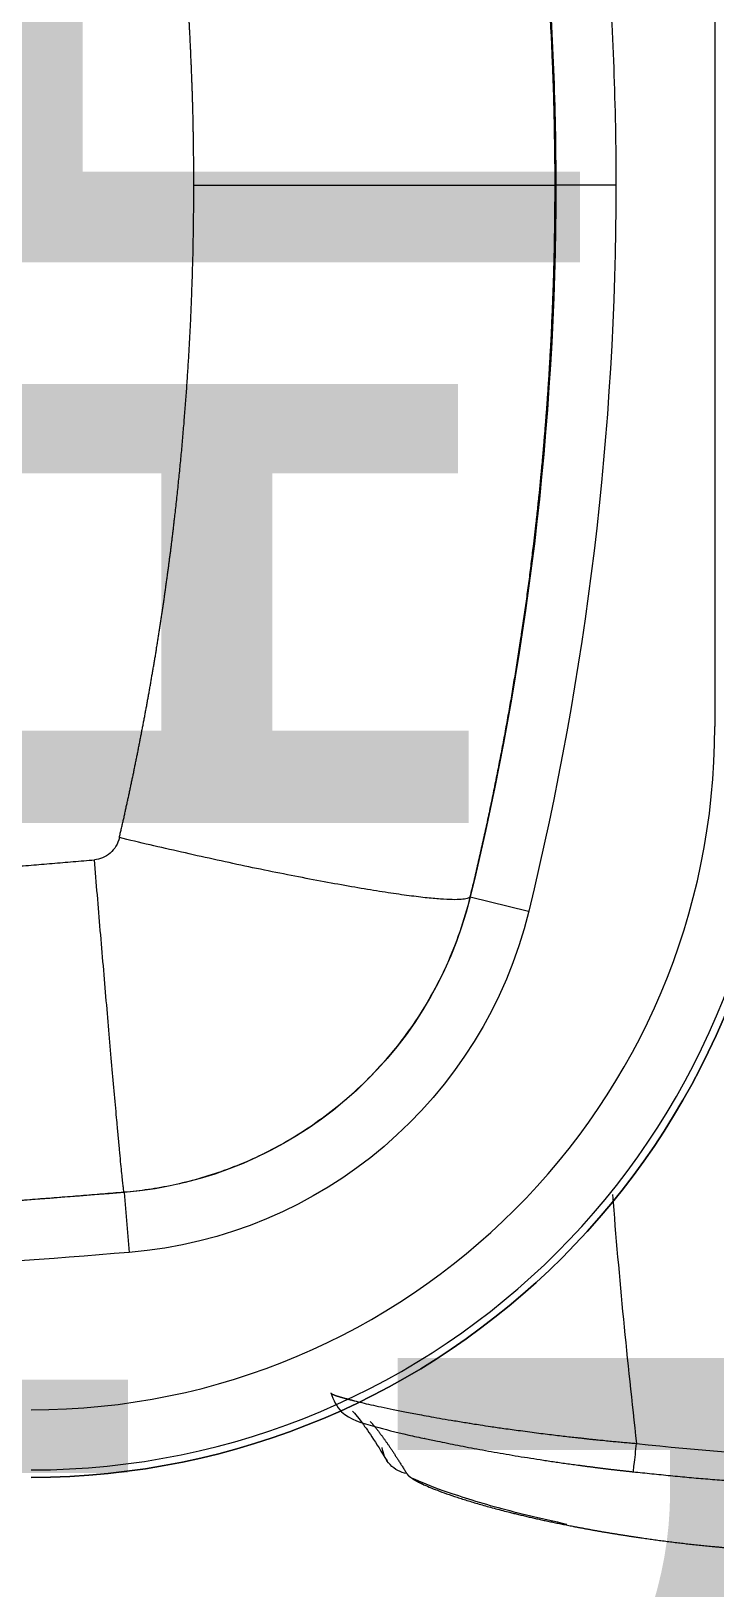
# Model space of a CAD drawing. Header units: millimetres. Extents: x 13235 to 13829, y -4257 to -3417.
# Drawn here: x 13454.03 to 13459.74, y -3526.66 to -3513.66 of the extents above; entities that cross this region are included whole.
import ezdxf

# ---------------------------------------------------------------- set-up
doc = ezdxf.new("R2010")
doc.units = ezdxf.units.MM
doc.header["$LTSCALE"] = 0.1
doc.layers.get('0').update_dxf_attribs({"lineweight": 15})
doc.layers.add('DIM', color=3, linetype='Continuous', lineweight=9)
doc.styles.get("Standard").update_dxf_attribs({"font": 'arial.ttf'})

msp = doc.modelspace()

# ---------------------------------------------------------------- linework, layer by layer
at = {"linetype": 'Continuous', "lineweight": 13, "extrusion": (-1.22465e-16, -1, 0)}
for p, q in [((13459.741, -3512.909), (13459.741, -3519.469)), ((13458.915, -3514.946), (13458.413, -3514.946)), ((13457.696, -3520.892), (13457.698, -3520.892)), ((13457.698, -3520.892), (13458.186, -3521.011)), ((13454.808, -3523.359), (13454.809, -3523.361)), ((13454.809, -3523.361), (13454.85, -3523.861))]:
    msp.add_line(p, q, dxfattribs=at)
at = {"linetype": 'Continuous', "lineweight": 18, "extrusion": (0, 0, -1)}
for centre, radius, start, end in [((-13433.305, -3514.946), 25.108, 175.5891, 180), ((-13433.305, -3514.946), 25.61, 175.6146, 180), ((-13433.305, -3514.946), 25.108, 180, 193.6983), ((-13433.305, -3514.946), 25.61, 180, 193.6984), ((-13454.542, -3520.123), 3.249, 193.6983, 265.2857), ((-13454.542, -3520.123), 3.752, 193.6988, 265.285)]:
    msp.add_arc(centre, radius, start, end, dxfattribs=at)
at = {"linetype": 'Continuous', "lineweight": 13, "extrusion": (0, 0, -1)}
for centre, radius, start, end in [((-13454.033, -3519.469), 6.272, 180, 270), ((-13444.485, -3398.178), 125.608, 265.28568, 268.92226), ((-13444.485, -3398.178), 126.11, 265.28566, 268.92653)]:
    msp.add_arc(centre, radius, start, end, dxfattribs=at)
at = {"linetype": 'Continuous', "lineweight": 18}
for radius, end in [(6.272, 0), (5.708, 360)]:
    msp.add_arc((13454.033, -3519.469), radius, 270, end, dxfattribs=at)
at = {"linetype": 'Continuous', "lineweight": 13}
msp.add_arc((13454.033, -3519.469), 6.21, 270, 0, dxfattribs=at)
for points, knots in [([(13455.391, -3514.946), (13455.391, -3514.934), (13455.391, -3514.909), (13455.391, -3514.873), (13455.391, -3514.836), (13455.39, -3514.799), (13455.39, -3514.763), (13455.39, -3514.726), (13455.389, -3514.689), (13455.389, -3514.652), (13455.389, -3514.616), (13455.388, -3514.579), (13455.387, -3514.542), (13455.387, -3514.506), (13455.386, -3514.469), (13455.385, -3514.432), (13455.385, -3514.396), (13455.384, -3514.359), (13455.383, -3514.322), (13455.382, -3514.285), (13455.381, -3514.249), (13455.38, -3514.212), (13455.379, -3514.175), (13455.377, -3514.139), (13455.376, -3514.102), (13455.375, -3514.065), (13455.373, -3514.029), (13455.372, -3513.992), (13455.371, -3513.955), (13455.369, -3513.919), (13455.367, -3513.882), (13455.366, -3513.846), (13455.364, -3513.809), (13455.362, -3513.772), (13455.361, -3513.736), (13455.359, -3513.699), (13455.357, -3513.662), (13455.355, -3513.626), (13455.353, -3513.589), (13455.351, -3513.553), (13455.349, -3513.516), (13455.346, -3513.479), (13455.344, -3513.443), (13455.342, -3513.406), (13455.339, -3513.37), (13455.337, -3513.333), (13455.335, -3513.296), (13455.332, -3513.26), (13455.329, -3513.223), (13455.327, -3513.187), (13455.324, -3513.15), (13455.321, -3513.114), (13455.319, -3513.077), (13455.316, -3513.04), (13455.313, -3513.004), (13455.31, -3512.967), (13455.308, -3512.941), (13455.307, -3512.927), (13455.306, -3512.926)], [0, 0, 0, 0, 0.018158, 0.036315, 0.054471, 0.072625, 0.090777, 0.108928, 0.127078, 0.145227, 0.163374, 0.18152, 0.199665, 0.217808, 0.235951, 0.254093, 0.272233, 0.290373, 0.308511, 0.326649, 0.344786, 0.362922, 0.381058, 0.399192, 0.417326, 0.43546, 0.453592, 0.471724, 0.489856, 0.507987, 0.526118, 0.544248, 0.562378, 0.580508, 0.598638, 0.616767, 0.634896, 0.653025, 0.671154, 0.689283, 0.707411, 0.72554, 0.743669, 0.761798, 0.779927, 0.798057, 0.816186, 0.834316, 0.852446, 0.870577, 0.888708, 0.906839, 0.924971, 0.943104, 0.961237, 0.97937, 0.997505, 1, 1, 1, 1]), ([(13458.33, -3513.015), (13458.332, -3513.034), (13458.335, -3513.079), (13458.34, -3513.149), (13458.345, -3513.224), (13458.35, -3513.299), (13458.355, -3513.374), (13458.36, -3513.449), (13458.364, -3513.524), (13458.368, -3513.599), (13458.372, -3513.674), (13458.376, -3513.748), (13458.379, -3513.823), (13458.382, -3513.898), (13458.385, -3513.973), (13458.388, -3514.048), (13458.391, -3514.123), (13458.393, -3514.198), (13458.395, -3514.273), (13458.397, -3514.348), (13458.399, -3514.423), (13458.4, -3514.497), (13458.401, -3514.572), (13458.402, -3514.647), (13458.403, -3514.722), (13458.404, -3514.797), (13458.404, -3514.872), (13458.404, -3514.921), (13458.404, -3514.946)], [0, 0, 0, 0, 0.030847, 0.069707, 0.108559, 0.147403, 0.186239, 0.225066, 0.263886, 0.302699, 0.341503, 0.380299, 0.419088, 0.457869, 0.496642, 0.535407, 0.574165, 0.612915, 0.651657, 0.690392, 0.729119, 0.767839, 0.806551, 0.845256, 0.883953, 0.922643, 0.961325, 1, 1, 1, 1]), ([(13454.769, -3520.396), (13454.772, -3520.384), (13454.777, -3520.36), (13454.785, -3520.325), (13454.794, -3520.289), (13454.802, -3520.253), (13454.81, -3520.218), (13454.818, -3520.182), (13454.825, -3520.146), (13454.833, -3520.11), (13454.841, -3520.075), (13454.849, -3520.039), (13454.857, -3520.003), (13454.864, -3519.967), (13454.872, -3519.931), (13454.879, -3519.896), (13454.887, -3519.86), (13454.894, -3519.824), (13454.901, -3519.788), (13454.909, -3519.752), (13454.916, -3519.716), (13454.923, -3519.681), (13454.93, -3519.645), (13454.937, -3519.609), (13454.944, -3519.573), (13454.951, -3519.537), (13454.958, -3519.501), (13454.965, -3519.465), (13454.972, -3519.429), (13454.979, -3519.393), (13454.985, -3519.357), (13454.992, -3519.321), (13454.999, -3519.285), (13455.005, -3519.249), (13455.012, -3519.213), (13455.018, -3519.177), (13455.025, -3519.141), (13455.031, -3519.105), (13455.037, -3519.069), (13455.043, -3519.033), (13455.049, -3518.997), (13455.056, -3518.961), (13455.062, -3518.925), (13455.068, -3518.889), (13455.074, -3518.853), (13455.079, -3518.817), (13455.085, -3518.78), (13455.091, -3518.744), (13455.097, -3518.708), (13455.102, -3518.672), (13455.108, -3518.636), (13455.114, -3518.6), (13455.119, -3518.563), (13455.125, -3518.527), (13455.13, -3518.491), (13455.135, -3518.455), (13455.141, -3518.419), (13455.146, -3518.382), (13455.151, -3518.346), (13455.156, -3518.31), (13455.161, -3518.274), (13455.166, -3518.237), (13455.171, -3518.201), (13455.176, -3518.165), (13455.181, -3518.128), (13455.186, -3518.092), (13455.19, -3518.056), (13455.195, -3518.02), (13455.2, -3517.983), (13455.204, -3517.947), (13455.209, -3517.91), (13455.213, -3517.874), (13455.218, -3517.838), (13455.222, -3517.801), (13455.226, -3517.765), (13455.23, -3517.729), (13455.236, -3517.681), (13455.242, -3517.624), (13455.25, -3517.555), (13455.257, -3517.487), (13455.264, -3517.418), (13455.271, -3517.35), (13455.278, -3517.281), (13455.285, -3517.213), (13455.291, -3517.144), (13455.297, -3517.076), (13455.303, -3517.007), (13455.309, -3516.939), (13455.314, -3516.87), (13455.32, -3516.802), (13455.325, -3516.733), (13455.33, -3516.665), (13455.335, -3516.596), (13455.339, -3516.527), (13455.344, -3516.459), (13455.348, -3516.39), (13455.352, -3516.322), (13455.356, -3516.253), (13455.359, -3516.184), (13455.363, -3516.116), (13455.366, -3516.047), (13455.369, -3515.978), (13455.372, -3515.909), (13455.374, -3515.841), (13455.377, -3515.772), (13455.379, -3515.703), (13455.381, -3515.634), (13455.383, -3515.566), (13455.385, -3515.497), (13455.386, -3515.428), (13455.387, -3515.359), (13455.388, -3515.29), (13455.389, -3515.222), (13455.39, -3515.153), (13455.39, -3515.084), (13455.391, -3515.015), (13455.391, -3514.969), (13455.391, -3514.946)], [0, 0, 0, 0, 0.006672, 0.013344, 0.020015, 0.026685, 0.033355, 0.040025, 0.046693, 0.053362, 0.060029, 0.066697, 0.073363, 0.08003, 0.086695, 0.093361, 0.100026, 0.10669, 0.113354, 0.120018, 0.126682, 0.133345, 0.140007, 0.14667, 0.153332, 0.159994, 0.166655, 0.173316, 0.179978, 0.186638, 0.193299, 0.199959, 0.20662, 0.21328, 0.21994, 0.226599, 0.233259, 0.239919, 0.246578, 0.253237, 0.259897, 0.266556, 0.273215, 0.279875, 0.286534, 0.293193, 0.299852, 0.306512, 0.313171, 0.319831, 0.32649, 0.33315, 0.33981, 0.34647, 0.35313, 0.35979, 0.366451, 0.373111, 0.379772, 0.386433, 0.393095, 0.399756, 0.406418, 0.41308, 0.419743, 0.426406, 0.433069, 0.439732, 0.446396, 0.453061, 0.459725, 0.46639, 0.473056, 0.479722, 0.486388, 0.493055, 0.499722, 0.512243, 0.524761, 0.537278, 0.549793, 0.562306, 0.574817, 0.587327, 0.599836, 0.612344, 0.62485, 0.637355, 0.649859, 0.662363, 0.674866, 0.687368, 0.699869, 0.71237, 0.724871, 0.737371, 0.749871, 0.762372, 0.774872, 0.787372, 0.799873, 0.812374, 0.824875, 0.837377, 0.84988, 0.862383, 0.874888, 0.887393, 0.899899, 0.912407, 0.924915, 0.937426, 0.949937, 0.96245, 0.974965, 0.987482, 1, 1, 1, 1]), ([(13455.391, -3514.946), (13455.478, -3514.946), (13455.567, -3514.946), (13455.747, -3514.946), (13455.838, -3514.946), (13456.021, -3514.946), (13456.113, -3514.946), (13456.296, -3514.946), (13456.388, -3514.946), (13456.57, -3514.946), (13456.66, -3514.946), (13456.837, -3514.946), (13456.924, -3514.946), (13457.094, -3514.946), (13457.176, -3514.946), (13457.336, -3514.946), (13457.412, -3514.946), (13457.558, -3514.946), (13457.628, -3514.946), (13457.758, -3514.946), (13457.82, -3514.946), (13457.933, -3514.946), (13457.986, -3514.946), (13458.081, -3514.946), (13458.124, -3514.946), (13458.201, -3514.946), (13458.235, -3514.946), (13458.293, -3514.946), (13458.317, -3514.946), (13458.356, -3514.946), (13458.372, -3514.946), (13458.394, -3514.946), (13458.401, -3514.946), (13458.404, -3514.946)], [0, 0, 0, 0, 0.0625, 0.0625, 0.125, 0.125, 0.1875, 0.1875, 0.25, 0.25, 0.3125, 0.3125, 0.375, 0.375, 0.4375, 0.4375, 0.5, 0.5, 0.5625, 0.5625, 0.625, 0.625, 0.6875, 0.6875, 0.75, 0.75, 0.8125, 0.8125, 0.875, 0.875, 0.9375, 0.9375, 1, 1, 1, 1]), ([(13458.404, -3514.946), (13458.404, -3514.96), (13458.404, -3514.986), (13458.404, -3515.026), (13458.404, -3515.066), (13458.403, -3515.106), (13458.403, -3515.146), (13458.403, -3515.186), (13458.402, -3515.226), (13458.402, -3515.265), (13458.401, -3515.305), (13458.401, -3515.345), (13458.4, -3515.385), (13458.399, -3515.425), (13458.399, -3515.465), (13458.398, -3515.505), (13458.397, -3515.545), (13458.396, -3515.585), (13458.395, -3515.625), (13458.394, -3515.665), (13458.393, -3515.705), (13458.391, -3515.745), (13458.39, -3515.785), (13458.389, -3515.824), (13458.387, -3515.864), (13458.386, -3515.904), (13458.384, -3515.944), (13458.383, -3515.984), (13458.381, -3516.024), (13458.379, -3516.064), (13458.377, -3516.104), (13458.376, -3516.144), (13458.374, -3516.184), (13458.372, -3516.224), (13458.37, -3516.264), (13458.368, -3516.304), (13458.365, -3516.344), (13458.363, -3516.384), (13458.361, -3516.424), (13458.358, -3516.464), (13458.356, -3516.504), (13458.354, -3516.544), (13458.351, -3516.584), (13458.348, -3516.624), (13458.346, -3516.664), (13458.343, -3516.704), (13458.34, -3516.744), (13458.337, -3516.784), (13458.334, -3516.823), (13458.331, -3516.863), (13458.328, -3516.903), (13458.325, -3516.943), (13458.322, -3516.983), (13458.319, -3517.023), (13458.315, -3517.063), (13458.312, -3517.103), (13458.309, -3517.143), (13458.305, -3517.183), (13458.301, -3517.223), (13458.298, -3517.263), (13458.294, -3517.303), (13458.29, -3517.343), (13458.286, -3517.383), (13458.283, -3517.423), (13458.279, -3517.463), (13458.275, -3517.503), (13458.271, -3517.543), (13458.266, -3517.583), (13458.262, -3517.623), (13458.258, -3517.662), (13458.254, -3517.702), (13458.249, -3517.742), (13458.245, -3517.782), (13458.24, -3517.822), (13458.236, -3517.862), (13458.231, -3517.902), (13458.225, -3517.953), (13458.217, -3518.015), (13458.208, -3518.089), (13458.199, -3518.162), (13458.19, -3518.236), (13458.18, -3518.309), (13458.17, -3518.383), (13458.16, -3518.456), (13458.149, -3518.53), (13458.139, -3518.603), (13458.128, -3518.677), (13458.117, -3518.751), (13458.105, -3518.824), (13458.094, -3518.898), (13458.082, -3518.972), (13458.07, -3519.045), (13458.058, -3519.119), (13458.046, -3519.193), (13458.033, -3519.267), (13458.02, -3519.34), (13458.007, -3519.414), (13457.994, -3519.488), (13457.98, -3519.562), (13457.966, -3519.636), (13457.952, -3519.709), (13457.938, -3519.783), (13457.923, -3519.857), (13457.909, -3519.931), (13457.894, -3520.005), (13457.879, -3520.079), (13457.863, -3520.153), (13457.848, -3520.226), (13457.832, -3520.3), (13457.816, -3520.374), (13457.799, -3520.448), (13457.783, -3520.522), (13457.766, -3520.596), (13457.749, -3520.67), (13457.732, -3520.744), (13457.714, -3520.818), (13457.702, -3520.867), (13457.696, -3520.892)], [0, 0, 0, 0, 0.006641, 0.013283, 0.019925, 0.026569, 0.033212, 0.039857, 0.046502, 0.053148, 0.059795, 0.066442, 0.07309, 0.079739, 0.086388, 0.093038, 0.099689, 0.106341, 0.112993, 0.119646, 0.126299, 0.132954, 0.139609, 0.146265, 0.152921, 0.159578, 0.166236, 0.172895, 0.179554, 0.186214, 0.192875, 0.199537, 0.206199, 0.212862, 0.219526, 0.22619, 0.232855, 0.239521, 0.246188, 0.252855, 0.259523, 0.266192, 0.272862, 0.279532, 0.286203, 0.292875, 0.299547, 0.306221, 0.312895, 0.319569, 0.326245, 0.332921, 0.339598, 0.346276, 0.352955, 0.359634, 0.366314, 0.372995, 0.379676, 0.386359, 0.393042, 0.399726, 0.40641, 0.413096, 0.419782, 0.426469, 0.433156, 0.439845, 0.446534, 0.453224, 0.459915, 0.466607, 0.473299, 0.479992, 0.486686, 0.493381, 0.500076, 0.512393, 0.52472, 0.537055, 0.5494, 0.561754, 0.574117, 0.586489, 0.598871, 0.611261, 0.623661, 0.636071, 0.648489, 0.660917, 0.673354, 0.6858, 0.698256, 0.710721, 0.723195, 0.735679, 0.748171, 0.760674, 0.773185, 0.785706, 0.798236, 0.810776, 0.823325, 0.835883, 0.848451, 0.861028, 0.873615, 0.886211, 0.898816, 0.911431, 0.924056, 0.936689, 0.949333, 0.961985, 0.974647, 0.987319, 1, 1, 1, 1]), ([(13457.696, -3520.892), (13457.692, -3520.897), (13457.684, -3520.901), (13457.66, -3520.908), (13457.644, -3520.911), (13457.603, -3520.914), (13457.578, -3520.915), (13457.52, -3520.914), (13457.487, -3520.912), (13457.411, -3520.907), (13457.368, -3520.903), (13457.274, -3520.893), (13457.223, -3520.886), (13457.112, -3520.871), (13457.052, -3520.863), (13456.925, -3520.843), (13456.858, -3520.832), (13456.717, -3520.808), (13456.642, -3520.795), (13456.489, -3520.767), (13456.409, -3520.752), (13456.246, -3520.721), (13456.162, -3520.704), (13455.991, -3520.67), (13455.904, -3520.652), (13455.729, -3520.615), (13455.641, -3520.596), (13455.464, -3520.557), (13455.375, -3520.537), (13455.199, -3520.497), (13455.112, -3520.477), (13454.939, -3520.437), (13454.853, -3520.416), (13454.769, -3520.396)], [0, 0, 0, 0, 0.0625, 0.0625, 0.125, 0.125, 0.1875, 0.1875, 0.25, 0.25, 0.3125, 0.3125, 0.375, 0.375, 0.4375, 0.4375, 0.5, 0.5, 0.5625, 0.5625, 0.625, 0.625, 0.6875, 0.6875, 0.75, 0.75, 0.8125, 0.8125, 0.875, 0.875, 0.9375, 0.9375, 1, 1, 1, 1]), ([(13451.03, -3520.832), (13451.06, -3520.831), (13451.119, -3520.827), (13451.207, -3520.822), (13451.295, -3520.817), (13451.384, -3520.812), (13451.472, -3520.807), (13451.56, -3520.802), (13451.649, -3520.796), (13451.737, -3520.791), (13451.825, -3520.785), (13451.914, -3520.78), (13452.002, -3520.774), (13452.09, -3520.768), (13452.179, -3520.763), (13452.267, -3520.757), (13452.355, -3520.751), (13452.443, -3520.745), (13452.532, -3520.739), (13452.62, -3520.733), (13452.708, -3520.727), (13452.797, -3520.72), (13452.885, -3520.714), (13452.973, -3520.708), (13453.061, -3520.701), (13453.15, -3520.695), (13453.238, -3520.688), (13453.326, -3520.682), (13453.414, -3520.675), (13453.502, -3520.668), (13453.591, -3520.661), (13453.679, -3520.654), (13453.767, -3520.648), (13453.855, -3520.64), (13453.944, -3520.633), (13454.032, -3520.626), (13454.12, -3520.619), (13454.208, -3520.612), (13454.296, -3520.604), (13454.384, -3520.597), (13454.473, -3520.589), (13454.531, -3520.584), (13454.561, -3520.582)], [0, 0, 0, 0, 0.025001, 0.050002, 0.075003, 0.100004, 0.125004, 0.150004, 0.175004, 0.200004, 0.225004, 0.250003, 0.275003, 0.300002, 0.325001, 0.350001, 0.375, 0.399999, 0.424998, 0.449997, 0.474996, 0.499995, 0.524994, 0.549993, 0.574992, 0.599992, 0.624991, 0.64999, 0.67499, 0.699989, 0.724989, 0.749989, 0.774989, 0.799989, 0.82499, 0.849991, 0.874992, 0.899993, 0.924994, 0.949996, 0.974998, 1, 1, 1, 1]), ([(13457.696, -3520.892), (13457.672, -3520.991), (13457.644, -3521.088), (13457.579, -3521.277), (13457.542, -3521.369), (13457.462, -3521.547), (13457.418, -3521.633), (13457.324, -3521.8), (13457.274, -3521.88), (13457.169, -3522.034), (13457.113, -3522.108), (13456.998, -3522.249), (13456.938, -3522.316), (13456.815, -3522.444), (13456.751, -3522.504), (13456.621, -3522.619), (13456.554, -3522.673), (13456.419, -3522.774), (13456.35, -3522.822), (13456.211, -3522.91), (13456.14, -3522.951), (13455.999, -3523.026), (13455.928, -3523.061), (13455.785, -3523.124), (13455.714, -3523.152), (13455.571, -3523.204), (13455.5, -3523.226), (13455.359, -3523.267), (13455.288, -3523.284), (13455.149, -3523.314), (13455.01, -3523.339), (13454.875, -3523.354), (13454.808, -3523.359)], [0, 0, 0, 0, 0.0625, 0.0625, 0.125, 0.125, 0.1875, 0.1875, 0.25, 0.25, 0.3125, 0.3125, 0.375, 0.375, 0.4375, 0.4375, 0.5, 0.5, 0.5625, 0.5625, 0.625, 0.625, 0.6875, 0.6875, 0.75, 0.75, 0.8125, 0.8125, 0.875, 0.875, 0.9375, 1, 1, 1, 1]), ([(13454.808, -3523.359), (13454.778, -3523.362), (13454.718, -3523.367), (13454.628, -3523.374), (13454.538, -3523.381), (13454.448, -3523.389), (13454.359, -3523.396), (13454.269, -3523.403), (13454.179, -3523.41), (13454.089, -3523.417), (13454, -3523.424), (13453.91, -3523.43), (13453.821, -3523.437), (13453.731, -3523.444), (13453.642, -3523.45), (13453.552, -3523.457), (13453.463, -3523.463), (13453.374, -3523.47), (13453.285, -3523.476), (13453.195, -3523.482), (13453.106, -3523.488), (13453.017, -3523.495), (13452.928, -3523.501), (13452.839, -3523.507), (13452.75, -3523.513), (13452.662, -3523.518), (13452.573, -3523.524), (13452.484, -3523.53), (13452.396, -3523.535), (13452.307, -3523.541), (13452.218, -3523.547), (13452.13, -3523.552), (13452.041, -3523.557), (13451.953, -3523.563), (13451.865, -3523.568), (13451.777, -3523.573), (13451.688, -3523.578), (13451.6, -3523.583), (13451.512, -3523.588), (13451.424, -3523.593), (13451.336, -3523.598), (13451.248, -3523.603), (13451.16, -3523.607), (13451.073, -3523.612), (13450.985, -3523.617), (13450.897, -3523.621), (13450.809, -3523.626), (13450.722, -3523.63), (13450.634, -3523.634), (13450.547, -3523.639), (13450.459, -3523.643), (13450.372, -3523.647), (13450.285, -3523.651), (13450.198, -3523.655), (13450.11, -3523.659), (13450.023, -3523.663), (13449.936, -3523.667), (13449.849, -3523.671), (13449.762, -3523.674), (13449.675, -3523.678), (13449.589, -3523.681), (13449.502, -3523.685), (13449.415, -3523.688), (13449.328, -3523.692), (13449.242, -3523.695), (13449.155, -3523.698), (13449.069, -3523.702), (13448.982, -3523.705), (13448.896, -3523.708), (13448.81, -3523.711), (13448.723, -3523.714), (13448.637, -3523.717), (13448.551, -3523.719), (13448.465, -3523.722), (13448.379, -3523.725), (13448.293, -3523.728), (13448.207, -3523.73), (13448.121, -3523.733), (13448.035, -3523.735), (13447.95, -3523.738), (13447.864, -3523.74), (13447.778, -3523.742), (13447.693, -3523.744), (13447.607, -3523.747), (13447.522, -3523.749), (13447.436, -3523.751), (13447.351, -3523.753), (13447.266, -3523.755), (13447.181, -3523.756), (13447.096, -3523.758), (13447.01, -3523.76), (13446.928, -3523.762), (13446.874, -3523.763), (13446.848, -3523.763)], [0, 0, 0, 0, 0.011338, 0.022669, 0.033993, 0.045308, 0.056617, 0.067917, 0.079211, 0.090496, 0.101774, 0.113045, 0.124308, 0.135564, 0.146812, 0.158052, 0.169286, 0.180511, 0.191729, 0.202939, 0.214142, 0.225338, 0.236526, 0.247706, 0.258879, 0.270044, 0.281202, 0.292352, 0.303495, 0.31463, 0.325758, 0.336878, 0.347991, 0.359096, 0.370193, 0.381283, 0.392366, 0.403441, 0.414508, 0.425568, 0.436621, 0.447666, 0.458703, 0.469733, 0.480755, 0.49177, 0.502778, 0.513777, 0.52477, 0.535754, 0.546731, 0.557701, 0.568663, 0.579618, 0.590565, 0.601505, 0.612437, 0.623361, 0.634278, 0.645188, 0.65609, 0.666984, 0.677871, 0.68875, 0.699622, 0.710487, 0.721343, 0.732193, 0.743034, 0.753869, 0.764695, 0.775515, 0.786326, 0.79713, 0.807927, 0.818716, 0.829498, 0.840272, 0.851038, 0.861797, 0.872549, 0.883293, 0.894029, 0.904758, 0.91548, 0.926193, 0.9369, 0.947599, 0.95829, 0.968974, 0.97965, 0.990319, 1, 1, 1, 1]), ([(13456.535, -3525.035), (13456.535, -3525.035), (13456.535, -3525.035), (13456.535, -3525.035), (13456.535, -3525.036), (13456.535, -3525.036), (13456.536, -3525.037), (13456.536, -3525.037), (13456.536, -3525.037), (13456.536, -3525.038), (13456.537, -3525.038), (13456.537, -3525.039), (13456.538, -3525.039), (13456.538, -3525.04), (13456.539, -3525.04), (13456.539, -3525.041), (13456.54, -3525.041), (13456.541, -3525.042), (13456.542, -3525.042), (13456.543, -3525.043), (13456.544, -3525.043), (13456.545, -3525.044), (13456.546, -3525.044), (13456.547, -3525.045), (13456.548, -3525.046), (13456.549, -3525.046), (13456.55, -3525.047), (13456.552, -3525.047), (13456.553, -3525.048), (13456.555, -3525.049), (13456.556, -3525.049), (13456.558, -3525.05), (13456.559, -3525.051), (13456.561, -3525.051), (13456.563, -3525.052), (13456.564, -3525.053), (13456.566, -3525.053), (13456.568, -3525.054), (13456.57, -3525.055), (13456.572, -3525.056), (13456.574, -3525.056), (13456.576, -3525.057), (13456.578, -3525.058), (13456.581, -3525.059), (13456.583, -3525.059), (13456.585, -3525.06), (13456.588, -3525.061), (13456.59, -3525.062), (13456.593, -3525.063), (13456.595, -3525.064), (13456.598, -3525.064), (13456.601, -3525.065), (13456.603, -3525.066), (13456.606, -3525.067), (13456.609, -3525.068), (13456.612, -3525.069), (13456.615, -3525.07), (13456.618, -3525.071), (13456.621, -3525.072), (13456.624, -3525.072), (13456.628, -3525.073), (13456.631, -3525.074), (13456.634, -3525.075), (13456.638, -3525.076), (13456.641, -3525.077), (13456.645, -3525.078), (13456.648, -3525.079), (13456.652, -3525.08), (13456.655, -3525.081), (13456.659, -3525.082), (13456.663, -3525.083), (13456.667, -3525.084), (13456.671, -3525.085), (13456.675, -3525.086), (13456.679, -3525.088), (13456.683, -3525.089), (13456.687, -3525.09), (13456.691, -3525.091), (13456.695, -3525.092), (13456.7, -3525.093), (13456.704, -3525.094), (13456.709, -3525.095), (13456.713, -3525.096), (13456.718, -3525.098), (13456.722, -3525.099), (13456.727, -3525.1), (13456.75, -3525.106), (13456.794, -3525.117), (13456.869, -3525.134), (13456.955, -3525.153), (13457.055, -3525.174), (13457.167, -3525.196), (13457.274, -3525.216), (13457.375, -3525.235), (13457.466, -3525.251), (13457.568, -3525.268), (13457.654, -3525.282), (13457.726, -3525.294), (13457.79, -3525.304), (13457.876, -3525.317), (13457.987, -3525.333), (13458.097, -3525.348), (13458.194, -3525.361), (13458.27, -3525.371), (13458.341, -3525.38), (13458.41, -3525.388), (13458.474, -3525.396), (13458.534, -3525.403), (13458.583, -3525.408), (13458.622, -3525.412), (13458.651, -3525.415), (13458.68, -3525.419), (13458.709, -3525.422), (13458.738, -3525.425), (13458.766, -3525.428), (13458.794, -3525.43), (13458.822, -3525.433), (13458.85, -3525.436), (13458.877, -3525.439), (13458.904, -3525.441), (13458.931, -3525.444), (13458.958, -3525.446), (13458.984, -3525.449), (13459.01, -3525.451), (13459.036, -3525.453), (13459.061, -3525.455), (13459.078, -3525.457), (13459.087, -3525.458)], [0, 0, 0, 0, 0.002837, 0.005677, 0.00852, 0.011367, 0.014217, 0.017071, 0.019927, 0.022787, 0.025651, 0.028517, 0.031387, 0.034259, 0.037135, 0.040014, 0.042896, 0.045781, 0.048669, 0.05156, 0.054454, 0.057351, 0.06025, 0.063153, 0.066058, 0.068967, 0.071878, 0.074791, 0.077708, 0.080627, 0.083549, 0.086474, 0.089401, 0.092331, 0.095264, 0.098199, 0.101137, 0.104078, 0.107021, 0.109967, 0.112915, 0.115866, 0.118819, 0.121775, 0.124733, 0.127694, 0.130657, 0.133623, 0.136591, 0.139561, 0.142533, 0.145507, 0.148484, 0.151463, 0.154444, 0.157426, 0.160411, 0.163398, 0.166387, 0.169377, 0.17237, 0.175364, 0.17836, 0.181358, 0.184357, 0.187359, 0.190362, 0.193366, 0.196372, 0.19938, 0.20239, 0.205401, 0.208413, 0.211427, 0.214442, 0.217459, 0.220478, 0.223497, 0.226519, 0.229541, 0.232565, 0.23559, 0.238617, 0.241644, 0.244673, 0.247704, 0.250735, 0.288501, 0.327878, 0.368836, 0.411333, 0.4553, 0.500648, 0.528714, 0.55891, 0.591191, 0.625496, 0.637569, 0.65615, 0.681164, 0.712494, 0.749957, 0.771267, 0.7914, 0.810372, 0.828199, 0.844896, 0.860478, 0.874961, 0.882534, 0.890031, 0.897454, 0.904802, 0.912075, 0.919274, 0.9264, 0.933452, 0.940432, 0.947338, 0.954172, 0.960934, 0.967624, 0.974242, 0.980788, 0.987263, 0.993667, 1, 1, 1, 1]), ([(13456.864, -3525.275), (13456.866, -3525.277), (13456.869, -3525.28), (13456.874, -3525.285), (13456.879, -3525.291), (13456.884, -3525.296), (13456.889, -3525.302), (13456.894, -3525.308), (13456.899, -3525.315), (13456.905, -3525.321), (13456.91, -3525.328), (13456.916, -3525.335), (13456.921, -3525.342), (13456.927, -3525.349), (13456.933, -3525.356), (13456.938, -3525.364), (13456.944, -3525.372), (13456.95, -3525.38), (13456.956, -3525.388), (13456.963, -3525.396), (13456.969, -3525.405), (13456.975, -3525.414), (13456.982, -3525.423), (13456.988, -3525.432), (13456.995, -3525.441), (13457.001, -3525.451), (13457.008, -3525.461), (13457.015, -3525.47), (13457.022, -3525.481), (13457.029, -3525.491), (13457.036, -3525.501), (13457.043, -3525.512), (13457.05, -3525.523), (13457.058, -3525.534), (13457.065, -3525.545), (13457.072, -3525.557), (13457.08, -3525.569), (13457.088, -3525.58), (13457.095, -3525.592), (13457.103, -3525.605), (13457.111, -3525.617), (13457.119, -3525.63), (13457.127, -3525.642), (13457.135, -3525.655), (13457.144, -3525.669), (13457.152, -3525.682), (13457.16, -3525.695), (13457.166, -3525.705), (13457.169, -3525.709)], [0, 0, 0, 0, 0.021825, 0.043653, 0.065477, 0.087297, 0.109113, 0.130924, 0.152731, 0.174535, 0.196333, 0.218128, 0.239919, 0.261705, 0.283487, 0.305265, 0.327039, 0.348809, 0.370574, 0.392336, 0.414093, 0.435846, 0.457595, 0.47934, 0.501081, 0.522818, 0.54455, 0.566279, 0.588003, 0.609724, 0.63144, 0.653152, 0.67486, 0.696564, 0.718264, 0.73996, 0.761652, 0.78334, 0.805024, 0.826704, 0.84838, 0.870052, 0.89172, 0.913384, 0.935044, 0.9567, 0.978352, 1, 1, 1, 1]), ([(13457.169, -3525.709), (13457.144, -3525.705), (13457.094, -3525.689), (13457.026, -3525.638), (13456.979, -3525.568), (13456.966, -3525.516), (13456.964, -3525.492)], [0, 0, 0, 0, 0.250041, 0.500026, 0.750011, 1, 1, 1, 1])]:
    msp.add_open_spline(points, degree=3, knots=knots, dxfattribs=at)
at = {"linetype": 'Continuous', "lineweight": 18}
for points in [[(13454.769, -3520.396), (13454.763, -3520.422), (13454.744, -3520.469), (13454.695, -3520.529), (13454.63, -3520.568), (13454.585, -3520.58), (13454.561, -3520.582)], [(13459.06, -3525.697), (13459.06, -3525.699), (13459.061, -3525.691), (13459.067, -3525.638), (13459.077, -3525.551), (13459.084, -3525.487), (13459.087, -3525.458)], [(13459.087, -3525.458), (13460.118, -3525.569), (13462.18, -3525.678), (13464.242, -3525.569), (13465.273, -3525.458)]]:
    msp.add_open_spline(points, degree=3, dxfattribs=at)
at = {"linetype": 'Continuous', "lineweight": 13}
msp.add_rational_spline([(13454.808, -3523.359), (13454.794, -3523.304), (13454.694, -3522.188), (13454.561, -3520.582)], [0.999999656016, 0.829825479275, 0.829825613382, 1.00000005834], degree=3, dxfattribs=at)
msp.add_open_spline([(13458.886, -3523.379), (13458.941, -3524.075), (13459.008, -3524.767), (13459.087, -3525.458)], degree=3, dxfattribs=at)
at = {"linetype": 'Continuous', "lineweight": 18}
for points, knots in [([(13456.535, -3525.034), (13456.555, -3525.097), (13456.63, -3525.241), (13456.873, -3525.308), (13457.107, -3525.372), (13457.273, -3525.407), (13457.321, -3525.417)], [0, 0, 0, 0, 0.229852, 0.60325, 0.891125, 1, 1, 1, 1]), ([(13456.717, -3525.189), (13456.717, -3525.189), (13456.733, -3525.204), (13456.785, -3525.268), (13456.876, -3525.398), (13456.957, -3525.526), (13457.004, -3525.603)], [0, 0, 0, 0, 0.167198, 0.412689, 0.696573, 1, 1, 1, 1]), ([(13459.06, -3525.697), (13459.056, -3525.697), (13459.049, -3525.696), (13459.037, -3525.695), (13459.026, -3525.693), (13459.015, -3525.692), (13459.003, -3525.691), (13458.992, -3525.69), (13458.98, -3525.688), (13458.969, -3525.687), (13458.958, -3525.686), (13458.947, -3525.685), (13458.935, -3525.683), (13458.924, -3525.682), (13458.913, -3525.681), (13458.901, -3525.679), (13458.89, -3525.678), (13458.879, -3525.677), (13458.867, -3525.675), (13458.856, -3525.674), (13458.845, -3525.673), (13458.834, -3525.671), (13458.822, -3525.67), (13458.811, -3525.669), (13458.8, -3525.667), (13458.789, -3525.666), (13458.778, -3525.664), (13458.766, -3525.663), (13458.755, -3525.662), (13458.744, -3525.66), (13458.733, -3525.659), (13458.721, -3525.657), (13458.71, -3525.656), (13458.699, -3525.654), (13458.688, -3525.653), (13458.677, -3525.652), (13458.666, -3525.65), (13458.654, -3525.649), (13458.643, -3525.647), (13458.632, -3525.646), (13458.621, -3525.644), (13458.576, -3525.638), (13458.499, -3525.628), (13458.39, -3525.612), (13458.282, -3525.596), (13458.177, -3525.579), (13458.073, -3525.563), (13457.972, -3525.545), (13457.874, -3525.528), (13457.746, -3525.505), (13457.593, -3525.475), (13457.442, -3525.445), (13457.352, -3525.425), (13457.316, -3525.417), (13457.313, -3525.416)], [0, 0, 0, 0, 0.005774, 0.011546, 0.017316, 0.023082, 0.028847, 0.03461, 0.04037, 0.046129, 0.051886, 0.057641, 0.063395, 0.069148, 0.074899, 0.08065, 0.086399, 0.092147, 0.097895, 0.103642, 0.109389, 0.115136, 0.120882, 0.126628, 0.132374, 0.138121, 0.143868, 0.149615, 0.155363, 0.161111, 0.166861, 0.172611, 0.178363, 0.184115, 0.18987, 0.195625, 0.201382, 0.207141, 0.212902, 0.218665, 0.22443, 0.230197, 0.287835, 0.345298, 0.402712, 0.460205, 0.517578, 0.574727, 0.631779, 0.688863, 0.803536, 0.917573, 0.99392, 1, 1, 1, 1]), ([(13457.169, -3525.709), (13457.169, -3525.71), (13457.17, -3525.711), (13457.171, -3525.712), (13457.172, -3525.713), (13457.173, -3525.715), (13457.174, -3525.716), (13457.175, -3525.718), (13457.177, -3525.719), (13457.178, -3525.721), (13457.179, -3525.722), (13457.181, -3525.724), (13457.182, -3525.725), (13457.184, -3525.727), (13457.186, -3525.728), (13457.187, -3525.73), (13457.189, -3525.732), (13457.191, -3525.733), (13457.193, -3525.735), (13457.195, -3525.736), (13457.197, -3525.738), (13457.199, -3525.74), (13457.202, -3525.741), (13457.204, -3525.743), (13457.206, -3525.745), (13457.209, -3525.746), (13457.211, -3525.748), (13457.214, -3525.75), (13457.216, -3525.751), (13457.219, -3525.753), (13457.222, -3525.755), (13457.225, -3525.757), (13457.227, -3525.759), (13457.23, -3525.76), (13457.233, -3525.762), (13457.236, -3525.764), (13457.24, -3525.766), (13457.243, -3525.768), (13457.246, -3525.769), (13457.249, -3525.771), (13457.253, -3525.773), (13457.256, -3525.775), (13457.26, -3525.777), (13457.263, -3525.779), (13457.267, -3525.781), (13457.271, -3525.783), (13457.275, -3525.784), (13457.278, -3525.786), (13457.282, -3525.788), (13457.286, -3525.79), (13457.29, -3525.792), (13457.295, -3525.794), (13457.315, -3525.804), (13457.355, -3525.822), (13457.423, -3525.849), (13457.5, -3525.878), (13457.587, -3525.907), (13457.682, -3525.937), (13457.785, -3525.968), (13457.896, -3525.999), (13457.982, -3526.021), (13458.035, -3526.035), (13458.054, -3526.039), (13458.073, -3526.044), (13458.093, -3526.049), (13458.112, -3526.054), (13458.132, -3526.058), (13458.152, -3526.063), (13458.172, -3526.068), (13458.192, -3526.072), (13458.212, -3526.077), (13458.232, -3526.082), (13458.253, -3526.086), (13458.273, -3526.091), (13458.294, -3526.096), (13458.315, -3526.1), (13458.336, -3526.105), (13458.357, -3526.109), (13458.379, -3526.114), (13458.4, -3526.118), (13458.422, -3526.123), (13458.444, -3526.127), (13458.466, -3526.132), (13458.488, -3526.136), (13458.51, -3526.141), (13458.533, -3526.145), (13458.548, -3526.148), (13458.555, -3526.15)], [0, 0, 0, 0, 0.004902, 0.009801, 0.014699, 0.019595, 0.024489, 0.029381, 0.034272, 0.039161, 0.044049, 0.048936, 0.053822, 0.058707, 0.063592, 0.068475, 0.073358, 0.078241, 0.083123, 0.088006, 0.092888, 0.09777, 0.102653, 0.107535, 0.112419, 0.117303, 0.122187, 0.127073, 0.131959, 0.136847, 0.141735, 0.146625, 0.151517, 0.15641, 0.161304, 0.166201, 0.1711, 0.176, 0.180903, 0.185808, 0.190715, 0.195625, 0.200538, 0.205454, 0.210372, 0.215294, 0.220218, 0.225146, 0.230077, 0.235012, 0.239951, 0.244893, 0.249839, 0.312056, 0.374198, 0.436498, 0.499188, 0.561632, 0.624039, 0.686626, 0.749608, 0.759251, 0.768887, 0.778516, 0.78814, 0.797759, 0.807374, 0.816986, 0.826596, 0.836203, 0.84581, 0.855416, 0.865023, 0.874631, 0.884242, 0.893855, 0.903471, 0.913092, 0.922718, 0.93235, 0.941989, 0.951635, 0.961288, 0.970951, 0.980624, 0.990306, 1, 1, 1, 1]), ([(13457.209, -3525.744), (13457.28, -3525.777), (13457.479, -3525.858), (13457.911, -3525.994), (13458.294, -3526.085), (13458.504, -3526.131)], [0, 0, 0, 0, 0.28217, 0.642422, 1, 1, 1, 1]), ([(13465.299, -3525.697), (13465.286, -3525.699), (13465.258, -3525.702), (13465.216, -3525.706), (13465.175, -3525.71), (13465.133, -3525.714), (13465.092, -3525.719), (13465.05, -3525.723), (13465.009, -3525.727), (13464.967, -3525.731), (13464.925, -3525.735), (13464.884, -3525.739), (13464.842, -3525.743), (13464.801, -3525.746), (13464.759, -3525.75), (13464.718, -3525.754), (13464.676, -3525.757), (13464.634, -3525.761), (13464.593, -3525.764), (13464.551, -3525.768), (13464.51, -3525.771), (13464.468, -3525.775), (13464.426, -3525.778), (13464.385, -3525.781), (13464.343, -3525.784), (13464.302, -3525.787), (13464.26, -3525.79), (13464.218, -3525.793), (13464.177, -3525.796), (13464.135, -3525.799), (13464.094, -3525.802), (13464.052, -3525.804), (13464.01, -3525.807), (13463.969, -3525.81), (13463.927, -3525.812), (13463.885, -3525.815), (13463.844, -3525.817), (13463.802, -3525.819), (13463.761, -3525.822), (13463.719, -3525.824), (13463.677, -3525.826), (13463.636, -3525.828), (13463.594, -3525.83), (13463.553, -3525.832), (13463.511, -3525.834), (13463.469, -3525.836), (13463.428, -3525.838), (13463.386, -3525.839), (13463.344, -3525.841), (13463.303, -3525.843), (13463.261, -3525.844), (13463.22, -3525.846), (13463.178, -3525.847), (13463.136, -3525.849), (13463.095, -3525.85), (13463.053, -3525.851), (13463.012, -3525.853), (13462.97, -3525.854), (13462.928, -3525.855), (13462.887, -3525.856), (13462.845, -3525.857), (13462.804, -3525.858), (13462.762, -3525.859), (13462.72, -3525.859), (13462.679, -3525.86), (13462.637, -3525.861), (13462.596, -3525.861), (13462.554, -3525.862), (13462.512, -3525.863), (13462.471, -3525.863), (13462.429, -3525.863), (13462.388, -3525.864), (13462.346, -3525.864), (13462.304, -3525.864), (13462.263, -3525.864), (13462.221, -3525.864), (13462.168, -3525.864), (13462.102, -3525.864), (13462.024, -3525.864), (13461.946, -3525.864), (13461.868, -3525.863), (13461.79, -3525.862), (13461.712, -3525.861), (13461.634, -3525.859), (13461.556, -3525.858), (13461.478, -3525.856), (13461.4, -3525.854), (13461.322, -3525.852), (13461.244, -3525.849), (13461.166, -3525.847), (13461.088, -3525.844), (13461.01, -3525.841), (13460.932, -3525.838), (13460.854, -3525.834), (13460.776, -3525.831), (13460.698, -3525.827), (13460.62, -3525.823), (13460.542, -3525.818), (13460.464, -3525.814), (13460.385, -3525.809), (13460.307, -3525.804), (13460.229, -3525.799), (13460.151, -3525.794), (13460.073, -3525.788), (13459.995, -3525.783), (13459.917, -3525.777), (13459.839, -3525.77), (13459.761, -3525.764), (13459.683, -3525.757), (13459.605, -3525.751), (13459.528, -3525.744), (13459.45, -3525.736), (13459.372, -3525.729), (13459.294, -3525.721), (13459.216, -3525.713), (13459.138, -3525.705), (13459.086, -3525.7), (13459.06, -3525.697)], [0, 0, 0, 0, 0.006684, 0.013367, 0.020049, 0.026732, 0.033413, 0.040095, 0.046776, 0.053456, 0.060136, 0.066815, 0.073494, 0.080173, 0.086851, 0.093529, 0.100206, 0.106883, 0.113559, 0.120235, 0.12691, 0.133585, 0.140259, 0.146933, 0.153607, 0.16028, 0.166953, 0.173625, 0.180296, 0.186968, 0.193638, 0.200309, 0.206979, 0.213648, 0.220317, 0.226986, 0.233654, 0.240321, 0.246988, 0.253655, 0.260321, 0.266987, 0.273652, 0.280317, 0.286981, 0.293645, 0.300309, 0.306972, 0.313634, 0.320296, 0.326958, 0.333619, 0.34028, 0.34694, 0.3536, 0.360259, 0.366918, 0.373577, 0.380235, 0.386892, 0.393549, 0.400206, 0.406862, 0.413518, 0.420173, 0.426828, 0.433482, 0.440136, 0.446789, 0.453442, 0.460095, 0.466747, 0.473398, 0.480049, 0.4867, 0.49335, 0.5, 0.512469, 0.524939, 0.537411, 0.549884, 0.562359, 0.574836, 0.587314, 0.599794, 0.612275, 0.624758, 0.637243, 0.649729, 0.662217, 0.674707, 0.687198, 0.699691, 0.712185, 0.724681, 0.737178, 0.749678, 0.762178, 0.774681, 0.787185, 0.799691, 0.812198, 0.824707, 0.837217, 0.849729, 0.862243, 0.874758, 0.887275, 0.899794, 0.912314, 0.924836, 0.937359, 0.949884, 0.962411, 0.974939, 0.987469, 1, 1, 1, 1]), ([(13458.555, -3526.15), (13458.559, -3526.15), (13458.567, -3526.152), (13458.579, -3526.154), (13458.591, -3526.157), (13458.602, -3526.159), (13458.614, -3526.161), (13458.626, -3526.163), (13458.638, -3526.165), (13458.65, -3526.168), (13458.662, -3526.17), (13458.674, -3526.172), (13458.686, -3526.174), (13458.698, -3526.176), (13458.71, -3526.179), (13458.722, -3526.181), (13458.734, -3526.183), (13458.746, -3526.185), (13458.758, -3526.187), (13458.77, -3526.189), (13458.783, -3526.192), (13458.795, -3526.194), (13458.807, -3526.196), (13458.819, -3526.198), (13458.832, -3526.2), (13458.844, -3526.202), (13458.856, -3526.204), (13458.869, -3526.206), (13458.881, -3526.208), (13458.894, -3526.21), (13458.906, -3526.212), (13458.919, -3526.214), (13458.931, -3526.216), (13458.944, -3526.218), (13458.956, -3526.22), (13458.969, -3526.222), (13458.981, -3526.224), (13458.994, -3526.226), (13459.007, -3526.228), (13459.019, -3526.23), (13459.032, -3526.232), (13459.045, -3526.234), (13459.058, -3526.236), (13459.071, -3526.238), (13459.083, -3526.24), (13459.096, -3526.242), (13459.109, -3526.244), (13459.126, -3526.246), (13459.148, -3526.249), (13459.174, -3526.253), (13459.2, -3526.257), (13459.226, -3526.26), (13459.252, -3526.264), (13459.278, -3526.267), (13459.304, -3526.271), (13459.331, -3526.274), (13459.357, -3526.278), (13459.383, -3526.281), (13459.41, -3526.284), (13459.436, -3526.287), (13459.463, -3526.29), (13459.489, -3526.294), (13459.516, -3526.297), (13459.542, -3526.3), (13459.569, -3526.303), (13459.596, -3526.306), (13459.623, -3526.308), (13459.65, -3526.311), (13459.677, -3526.314), (13459.704, -3526.317), (13459.722, -3526.318), (13459.731, -3526.319)], [0, 0, 0, 0, 0.010938, 0.021871, 0.032799, 0.043721, 0.054639, 0.065553, 0.076462, 0.087367, 0.098268, 0.109166, 0.12006, 0.130951, 0.14184, 0.152726, 0.163609, 0.17449, 0.185369, 0.196247, 0.207123, 0.217998, 0.228872, 0.239745, 0.250618, 0.26149, 0.272363, 0.283235, 0.294109, 0.304982, 0.315857, 0.326733, 0.33761, 0.348489, 0.35937, 0.370253, 0.381138, 0.392026, 0.402916, 0.41381, 0.424707, 0.435607, 0.446511, 0.457419, 0.468332, 0.479249, 0.49017, 0.501097, 0.522885, 0.544651, 0.566396, 0.588123, 0.609834, 0.63153, 0.653213, 0.674886, 0.696549, 0.718206, 0.739858, 0.761507, 0.783155, 0.804803, 0.826455, 0.848111, 0.869774, 0.891446, 0.913128, 0.934822, 0.956531, 0.978256, 1, 1, 1, 1]), ([(13459.731, -3526.319), (13459.742, -3526.32), (13459.763, -3526.322), (13459.796, -3526.325), (13459.828, -3526.329), (13459.861, -3526.332), (13459.893, -3526.335), (13459.925, -3526.337), (13459.958, -3526.34), (13459.99, -3526.343), (13460.023, -3526.346), (13460.055, -3526.349), (13460.088, -3526.351), (13460.12, -3526.354), (13460.153, -3526.357), (13460.185, -3526.359), (13460.218, -3526.362), (13460.25, -3526.364), (13460.283, -3526.367), (13460.315, -3526.369), (13460.348, -3526.372), (13460.38, -3526.374), (13460.413, -3526.376), (13460.445, -3526.378), (13460.478, -3526.381), (13460.511, -3526.383), (13460.543, -3526.385), (13460.576, -3526.387), (13460.608, -3526.389), (13460.641, -3526.391), (13460.673, -3526.393), (13460.706, -3526.395), (13460.739, -3526.397), (13460.771, -3526.399), (13460.804, -3526.401), (13460.836, -3526.402), (13460.869, -3526.404), (13460.902, -3526.406), (13460.934, -3526.407), (13460.967, -3526.409), (13460.999, -3526.41), (13461.032, -3526.412), (13461.065, -3526.413), (13461.097, -3526.415), (13461.13, -3526.416), (13461.163, -3526.417), (13461.195, -3526.419), (13461.228, -3526.42), (13461.261, -3526.421), (13461.293, -3526.422), (13461.326, -3526.423), (13461.359, -3526.425), (13461.391, -3526.426), (13461.424, -3526.427), (13461.457, -3526.428), (13461.489, -3526.428), (13461.522, -3526.429), (13461.555, -3526.43), (13461.588, -3526.431), (13461.62, -3526.432), (13461.653, -3526.432), (13461.686, -3526.433), (13461.718, -3526.434), (13461.751, -3526.434), (13461.784, -3526.435), (13461.817, -3526.435), (13461.849, -3526.436), (13461.882, -3526.436), (13461.915, -3526.436), (13461.948, -3526.437), (13461.98, -3526.437), (13462.013, -3526.437), (13462.046, -3526.437), (13462.079, -3526.438), (13462.111, -3526.438), (13462.144, -3526.438), (13462.186, -3526.438), (13462.238, -3526.438), (13462.3, -3526.438), (13462.361, -3526.437), (13462.423, -3526.437), (13462.484, -3526.436), (13462.545, -3526.435), (13462.607, -3526.434), (13462.668, -3526.433), (13462.73, -3526.432), (13462.791, -3526.43), (13462.852, -3526.429), (13462.913, -3526.427), (13462.975, -3526.425), (13463.036, -3526.423), (13463.097, -3526.421), (13463.159, -3526.419), (13463.22, -3526.416), (13463.281, -3526.414), (13463.342, -3526.411), (13463.403, -3526.408), (13463.465, -3526.405), (13463.526, -3526.402), (13463.587, -3526.399), (13463.648, -3526.395), (13463.709, -3526.391), (13463.77, -3526.388), (13463.831, -3526.384), (13463.892, -3526.38), (13463.953, -3526.375), (13464.014, -3526.371), (13464.075, -3526.367), (13464.136, -3526.362), (13464.197, -3526.357), (13464.258, -3526.352), (13464.319, -3526.347), (13464.38, -3526.342), (13464.441, -3526.336), (13464.501, -3526.331), (13464.562, -3526.325), (13464.603, -3526.321), (13464.623, -3526.319)], [0, 0, 0, 0, 0.006669, 0.013338, 0.020006, 0.026674, 0.033342, 0.040009, 0.046676, 0.053342, 0.060008, 0.066674, 0.07334, 0.080005, 0.08667, 0.093334, 0.099999, 0.106663, 0.113327, 0.119991, 0.126655, 0.133319, 0.139982, 0.146645, 0.153308, 0.159971, 0.166634, 0.173297, 0.17996, 0.186623, 0.193286, 0.199948, 0.206611, 0.213274, 0.219937, 0.2266, 0.233263, 0.239926, 0.246589, 0.253252, 0.259915, 0.266579, 0.273242, 0.279906, 0.28657, 0.293234, 0.299899, 0.306563, 0.313228, 0.319893, 0.326558, 0.333224, 0.33989, 0.346556, 0.353223, 0.35989, 0.366557, 0.373225, 0.379893, 0.386561, 0.39323, 0.399899, 0.406569, 0.413239, 0.41991, 0.426581, 0.433253, 0.439925, 0.446597, 0.453271, 0.459945, 0.466619, 0.473294, 0.479969, 0.486646, 0.493323, 0.5, 0.51252, 0.525037, 0.537553, 0.550066, 0.562578, 0.575087, 0.587595, 0.600101, 0.612606, 0.625109, 0.63761, 0.650111, 0.66261, 0.675108, 0.687605, 0.700102, 0.712597, 0.725092, 0.737586, 0.75008, 0.762573, 0.775066, 0.787559, 0.800052, 0.812544, 0.825037, 0.83753, 0.850023, 0.862517, 0.875011, 0.887506, 0.900001, 0.912497, 0.924994, 0.937492, 0.949991, 0.962491, 0.974993, 0.987496, 1, 1, 1, 1])]:
    msp.add_open_spline(points, degree=3, knots=knots, dxfattribs=at)

# ---------------------------------------------------------------- texts
at = {"layer": 'DIM', "insert": (13582.746, -3534.246), "char_height": 8.29406, "attachment_point": 9}
msp.add_mtext('{\\fGulim|b0|i0|c129|p50;제품 설치 높이는 설치 환경을 고려하여 \\P조정 및 설치 하시기 바랍니다}', dxfattribs=at)

doc.saveas('drawing.dxf')
